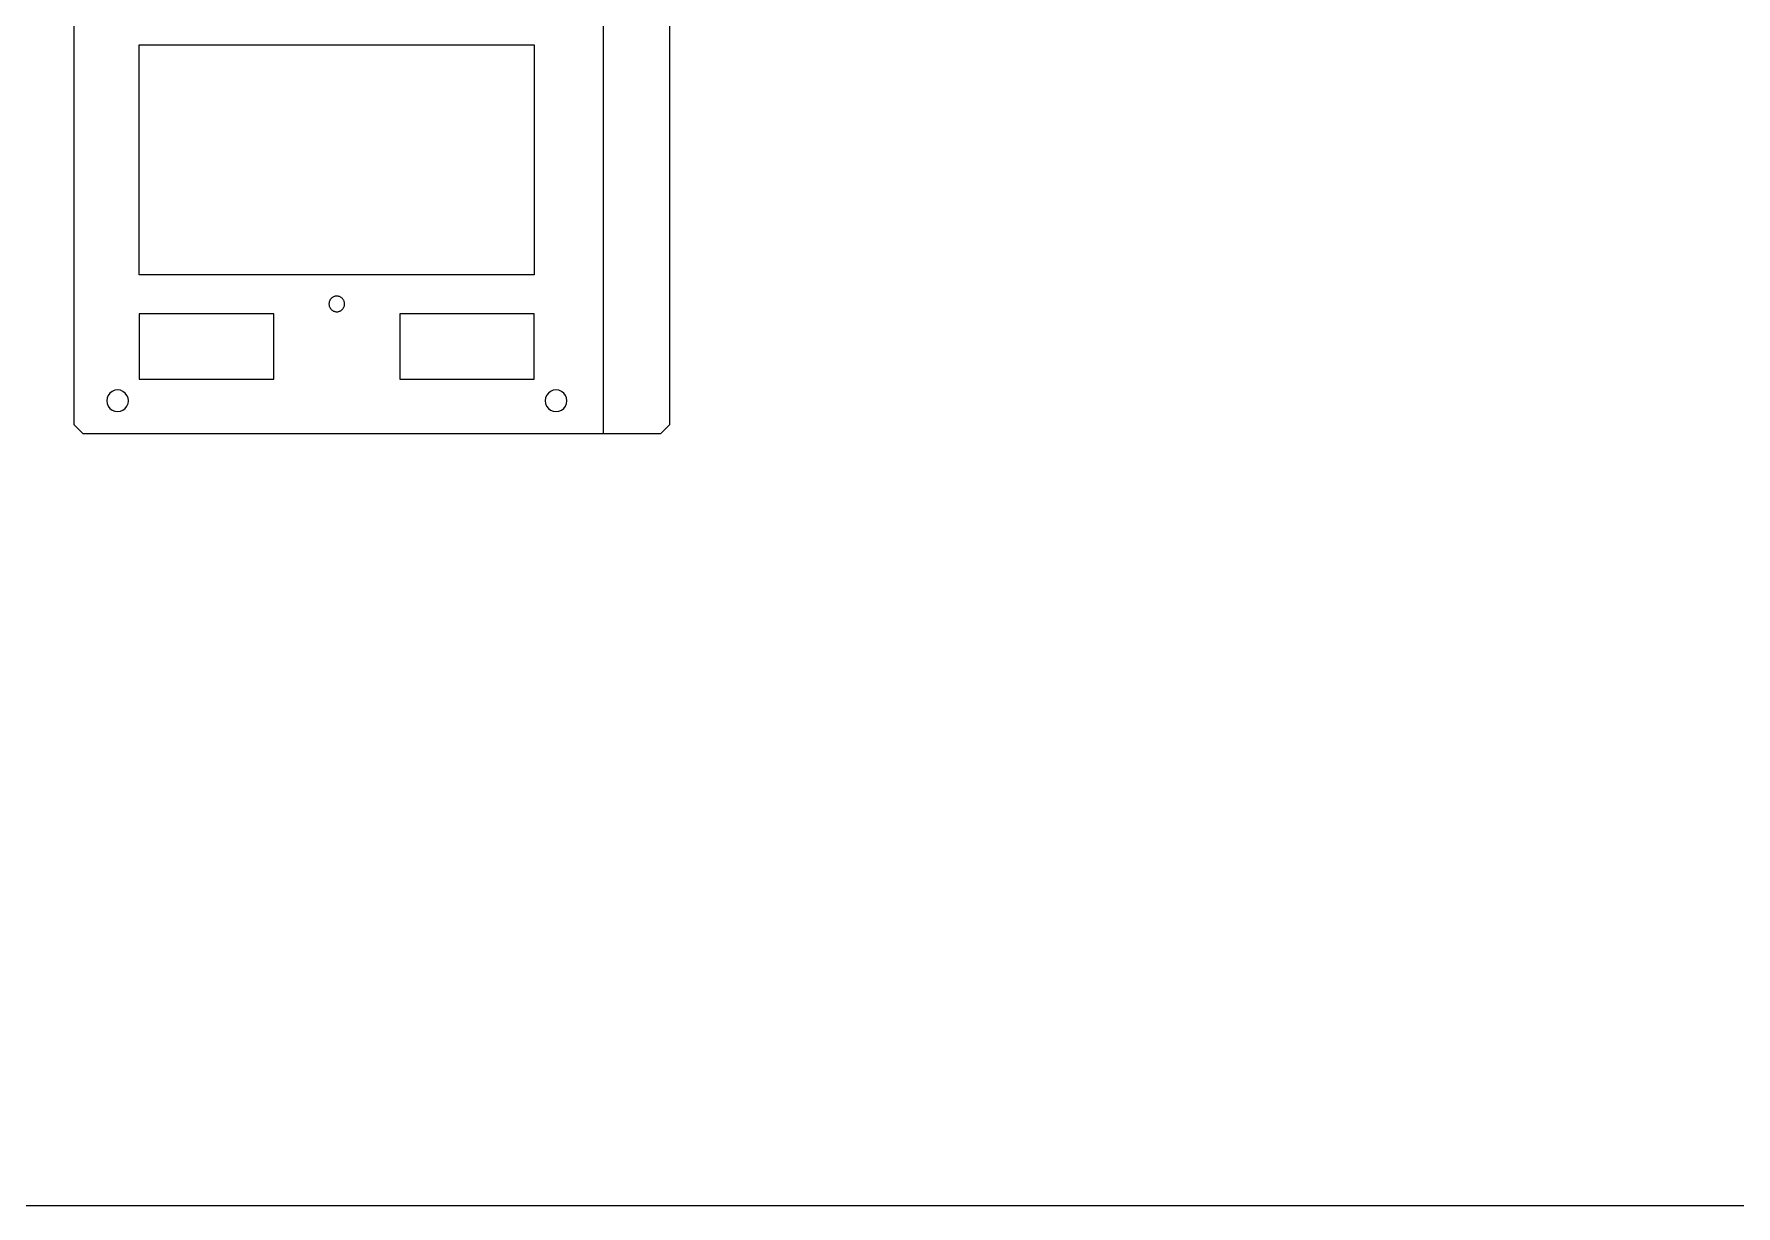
# Model space of a CAD drawing. Extents: x -144 to 2042, y -154 to 468.
# Drawn here: x 730.7 to 1122.8, y -153.7 to 116.1 of the extents above; entities that cross this region are included whole.
import ezdxf

# ---------------------------------------------------------------- set-up
doc = ezdxf.new("R2010")
doc.units = 0
doc.layers.add('Layer0', color=7, linetype='BYLAYER', lineweight=5)

msp = doc.modelspace()

# ---------------------------------------------------------------- linework, layer by layer
at = {"layer": 'Layer0', "color": 2, "true_color": 0xffff00}
msp.add_line((861.86, 374.18), (861.86, 24.18), dxfattribs=at)
at = {"layer": 'Layer0'}
for p, q in [((877.15, 264.18), (877.15, 26.18)), ((739.98, 26.18), (739.98, 184.18)), ((754.98, 60.68), (754.98, 113.68)), ((754.98, 113.68), (845.98, 113.68)), ((845.98, 113.68), (845.98, 60.68)), ((845.98, 60.68), (754.98, 60.68)), ((798.98, 54.97), (798.9, 54.85)), ((799.06, 55.09), (798.98, 54.97)), ((799.15, 55.2), (799.06, 55.09)), ((799.25, 55.3), (799.15, 55.2)), ((799.36, 55.39), (799.25, 55.3)), ((799.47, 55.47), (799.36, 55.39)), ((799.59, 55.55), (799.47, 55.47)), ((799.72, 55.61), (799.59, 55.55)), ((799.85, 55.67), (799.72, 55.61)), ((799.98, 55.71), (799.85, 55.67)), ((800.12, 55.75), (799.98, 55.71)), ((800.26, 55.77), (800.12, 55.75)), ((800.4, 55.78), (800.26, 55.77)), ((800.54, 55.78), (800.4, 55.78)), ((800.68, 55.77), (800.54, 55.78)), ((800.82, 55.75), (800.68, 55.77)), ((800.96, 55.72), (800.82, 55.75)), ((801.09, 55.68), (800.96, 55.72)), ((801.22, 55.62), (801.09, 55.68)), ((801.35, 55.56), (801.22, 55.62)), ((801.47, 55.49), (801.35, 55.56)), ((801.58, 55.41), (801.47, 55.49)), ((801.69, 55.31), (801.58, 55.41)), ((801.79, 55.21), (801.69, 55.31)), ((801.89, 55.11), (801.79, 55.21)), ((801.97, 54.99), (801.89, 55.11)), ((802.04, 54.87), (801.97, 54.99)), ((785.98, 51.68), (754.98, 51.68)), ((754.98, 51.68), (754.98, 36.68)), ((785.98, 36.68), (785.98, 51.68)), ((798.69, 54.18), (798.68, 54.04)), ((798.68, 54.04), (798.68, 53.9)), ((798.68, 53.9), (798.69, 53.76)), ((798.71, 54.32), (798.69, 54.18)), ((798.69, 53.76), (798.72, 53.62)), ((798.74, 54.46), (798.71, 54.32)), ((798.72, 53.62), (798.75, 53.48)), ((798.79, 54.6), (798.74, 54.46)), ((798.75, 53.48), (798.8, 53.35)), ((798.84, 54.73), (798.79, 54.6)), ((798.8, 53.35), (798.85, 53.22)), ((798.9, 54.85), (798.84, 54.73)), ((798.85, 53.22), (798.92, 53.09)), ((798.92, 53.09), (798.99, 52.97)), ((798.99, 52.97), (799.07, 52.86)), ((799.07, 52.86), (799.17, 52.75)), ((799.17, 52.75), (799.27, 52.65)), ((799.27, 52.65), (799.38, 52.56)), ((799.38, 52.56), (799.49, 52.48)), ((799.49, 52.48), (799.61, 52.41)), ((799.61, 52.41), (799.74, 52.34)), ((799.74, 52.34), (799.87, 52.29)), ((799.87, 52.29), (800, 52.25)), ((800, 52.25), (800.14, 52.22)), ((800.14, 52.22), (800.28, 52.2)), ((800.28, 52.2), (800.42, 52.19)), ((800.42, 52.19), (800.56, 52.19)), ((800.56, 52.19), (800.7, 52.2)), ((800.7, 52.2), (800.84, 52.22)), ((800.84, 52.22), (800.98, 52.26)), ((800.98, 52.26), (801.11, 52.3)), ((801.11, 52.3), (801.24, 52.35)), ((801.24, 52.35), (801.37, 52.42)), ((801.37, 52.42), (801.49, 52.49)), ((801.49, 52.49), (801.6, 52.58)), ((801.6, 52.58), (801.71, 52.67)), ((801.71, 52.67), (801.81, 52.77)), ((801.81, 52.77), (801.9, 52.88)), ((801.9, 52.88), (801.98, 52.99)), ((801.98, 52.99), (802.06, 53.12)), ((802.11, 54.75), (802.04, 54.87)), ((802.06, 53.12), (802.12, 53.24)), ((802.16, 54.62), (802.11, 54.75)), ((802.12, 53.24), (802.17, 53.37)), ((802.21, 54.48), (802.16, 54.62)), ((802.17, 53.37), (802.22, 53.51)), ((802.24, 54.35), (802.21, 54.48)), ((802.22, 53.51), (802.25, 53.64)), ((802.27, 54.21), (802.24, 54.35)), ((802.25, 53.64), (802.27, 53.78)), ((802.28, 54.07), (802.27, 54.21)), ((802.27, 53.78), (802.28, 53.93)), ((802.28, 53.93), (802.28, 54.07)), ((845.98, 51.68), (814.98, 51.68)), ((814.98, 51.68), (814.98, 36.68)), ((845.98, 36.68), (845.98, 51.68)), ((754.98, 36.68), (785.98, 36.68)), ((814.98, 36.68), (845.98, 36.68)), ((747.56, 32.33), (747.48, 31.68)), ((747.48, 31.68), (747.56, 31.04)), ((747.81, 32.93), (747.56, 32.33)), ((748.21, 33.45), (747.81, 32.93)), ((748.73, 33.85), (748.21, 33.45)), ((749.33, 34.1), (748.73, 33.85)), ((749.98, 34.18), (749.33, 34.1)), ((750.63, 34.1), (749.98, 34.18)), ((751.23, 33.85), (750.63, 34.1)), ((751.75, 33.45), (751.23, 33.85)), ((752.14, 32.93), (751.75, 33.45)), ((752.39, 32.33), (752.14, 32.93)), ((752.48, 31.68), (752.39, 32.33)), ((752.39, 31.04), (752.48, 31.68)), ((848.56, 32.33), (848.48, 31.68)), ((848.48, 31.68), (848.56, 31.04)), ((848.81, 32.93), (848.56, 32.33)), ((849.21, 33.45), (848.81, 32.93)), ((849.73, 33.85), (849.21, 33.45)), ((850.33, 34.1), (849.73, 33.85)), ((850.98, 34.18), (850.33, 34.1)), ((851.63, 34.1), (850.98, 34.18)), ((852.23, 33.85), (851.63, 34.1)), ((852.75, 33.45), (852.23, 33.85)), ((853.14, 32.93), (852.75, 33.45)), ((853.39, 32.33), (853.14, 32.93)), ((853.48, 31.68), (853.39, 32.33)), ((853.39, 31.04), (853.48, 31.68)), ((747.56, 31.04), (747.81, 30.43)), ((747.81, 30.43), (748.21, 29.92)), ((748.21, 29.92), (748.73, 29.52)), ((748.73, 29.52), (749.33, 29.27)), ((749.33, 29.27), (749.98, 29.18)), ((749.98, 29.18), (750.63, 29.27)), ((750.63, 29.27), (751.23, 29.52)), ((751.23, 29.52), (751.75, 29.92)), ((751.75, 29.92), (752.14, 30.43)), ((752.14, 30.43), (752.39, 31.04)), ((848.56, 31.04), (848.81, 30.43)), ((848.81, 30.43), (849.21, 29.92)), ((849.21, 29.92), (849.73, 29.52)), ((849.73, 29.52), (850.33, 29.27)), ((850.33, 29.27), (850.98, 29.18)), ((850.98, 29.18), (851.63, 29.27)), ((851.63, 29.27), (852.23, 29.52)), ((852.23, 29.52), (852.75, 29.92)), ((852.75, 29.92), (853.14, 30.43)), ((853.14, 30.43), (853.39, 31.04)), ((739.98, 26.18), (741.98, 24.18)), ((741.98, 24.18), (861.86, 24.18)), ((861.86, 24.18), (875.15, 24.18)), ((875.15, 24.18), (877.15, 26.18)), ((1391.75, -153.74), (-143.91, -153.74))]:
    msp.add_line(p, q, dxfattribs=at)

doc.saveas('drawing.dxf')
